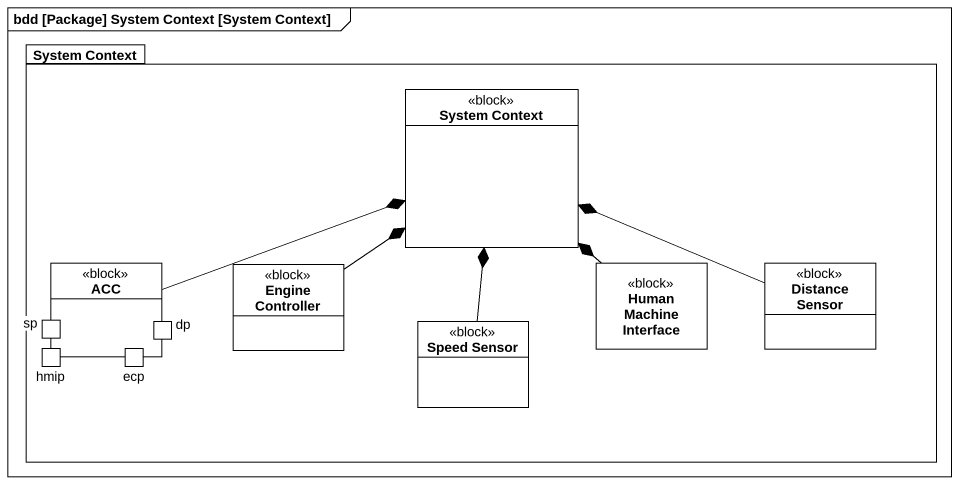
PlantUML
@startuml
mainframe bdd [Package] System Context [System Context]
allowmixing
hide circle
hide empty members
package "System Context" as System_Context {
  class "System Context" as System_Context_2 <<block>>
  rectangle ACC <<block>> {
    port sp
    port dp
    port hmip
    port ecp
  }
  class "Engine Controller" as Engine_Controller <<block>>
  class "Human Machine Interface" as Human_Machine_Interface <<block>>
  class "Distance Sensor" as Distance_Sensor <<block>>
  class "Speed Sensor" as Speed_Sensor <<block>>
}
ACC -right-* System_Context_2
Engine_Controller -up-* System_Context_2
Human_Machine_Interface -up-* System_Context_2
Distance_Sensor -left-* System_Context_2
Speed_Sensor -up-* System_Context_2
@enduml
